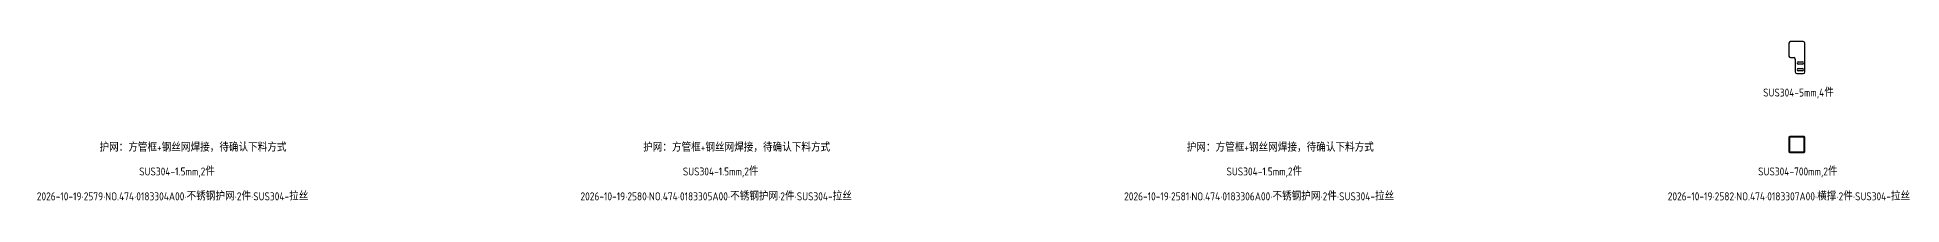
# Model space of a CAD drawing. Header units: inches. Extents: x -1146 to 65066, y 26428 to 27258.
# Drawn here: x 15144 to 22134, y 26431 to 27027 of the extents above; entities that cross this region are included whole.
import ezdxf

# ---------------------------------------------------------------- set-up
doc = ezdxf.new("R2010")
doc.units = ezdxf.units.IN
doc.header["$LTSCALE"] = 0.194989
doc.layers.add('可见 (ISO)', color=7, linetype='Continuous', lineweight=25)
doc.styles.add('Z-English', font='gbenor.shx', dxfattribs={"height": 10, "bigfont": 'hztxt.shx'})

msp = doc.modelspace()

# ---------------------------------------------------------------- linework, layer by layer
at = {"layer": '可见 (ISO)'}
for p, q in [((21710.9, 27021), (21710.9, 26973)), ((21764.9, 27027), (21716.9, 27027)), ((21770.9, 26913), (21770.9, 27021)), ((21716.9, 26967), (21728.9, 26967)), ((21734.9, 26961), (21734.9, 26913)), ((21745.9, 26951.2), (21760.9, 26951.2)), ((21760.9, 26942.8), (21745.9, 26942.8)), ((21745.9, 26926.2), (21760.9, 26926.2)), ((21760.9, 26917.8), (21745.9, 26917.8)), ((21740.9, 26907), (21764.9, 26907))]:
    msp.add_line(p, q, dxfattribs=at)
for points in [[(21710.9, 26615.7, 0.414214), (21715.9, 26610.7), (21765.9, 26610.7, 0.414214), (21770.9, 26615.7), (21770.9, 26665.7, 0.414214), (21765.9, 26670.7), (21715.9, 26670.7, 0.414214), (21710.9, 26665.7)], [(21713.4, 26615.7, 0.414214), (21715.9, 26613.2), (21765.9, 26613.2, 0.414214), (21768.4, 26615.7), (21768.4, 26665.7, 0.414214), (21765.9, 26668.2), (21715.9, 26668.2, 0.414214), (21713.4, 26665.7)]]:
    msp.add_lwpolyline(points, format="xyb", close=True, dxfattribs=at)
for centre, radius, start, end in [((21716.9, 27021), 6, 90, 180), ((21764.9, 27021), 6, 0, 90), ((21716.9, 26973), 6, 180, -90), ((21728.9, 26961), 6, 0, 90), ((21740.9, 26913), 6, 180, -90), ((21745.9, 26947), 4.25, 90, -90), ((21745.9, 26922), 4.25, 90, -90), ((21760.9, 26947), 4.25, -90, 90), ((21760.9, 26922), 4.25, -90, 90), ((21764.9, 26913), 6, -90, 0)]:
    msp.add_arc(centre, radius, start, end, dxfattribs=at)

# ---------------------------------------------------------------- texts
at = {"color": 3, "style": 'Z-English'}
for s, p in [('SUS304-5mm,4件', (21614.3, 26820.7)), ('SUS304-1.5mm,2件', (15525.8, 26524.4)), ('SUS304-1.5mm,2件', (17564.1, 26524.4)), ('SUS304-1.5mm,2件', (19602.4, 26524.4)), ('SUS304-700mm,2件', (21595.7, 26524.4))]:
    msp.add_text(s, height=30, dxfattribs=at).set_placement(p)
at = {"color": 1, "style": 'Z-English'}
for p in [(15376.7, 26614.4), (17415, 26614.4), (19453.3, 26614.4)]:
    msp.add_text('护网：方管框+钢丝网焊接，待确认下料方式', height=30, dxfattribs=at).set_placement(p)
at = {"color": 2, "style": 'Z-English'}
for s, p in [('2026-10-19·2579·NO.474·0183304A00·不锈钢护网·2件·SUS304-拉丝', (15141.8, 26431)), ('2026-10-19·2580·NO.474·0183305A00·不锈钢护网·2件·SUS304-拉丝', (17180.1, 26431)), ('2026-10-19·2581·NO.474·0183306A00·不锈钢护网·2件·SUS304-拉丝', (19218.4, 26431)), ('2026-10-19·2582·NO.474·0183307A00·横撑·2件·SUS304-拉丝', (21256.7, 26431))]:
    msp.add_text(s, height=30, dxfattribs=at).set_placement(p)

doc.saveas('drawing.dxf')
